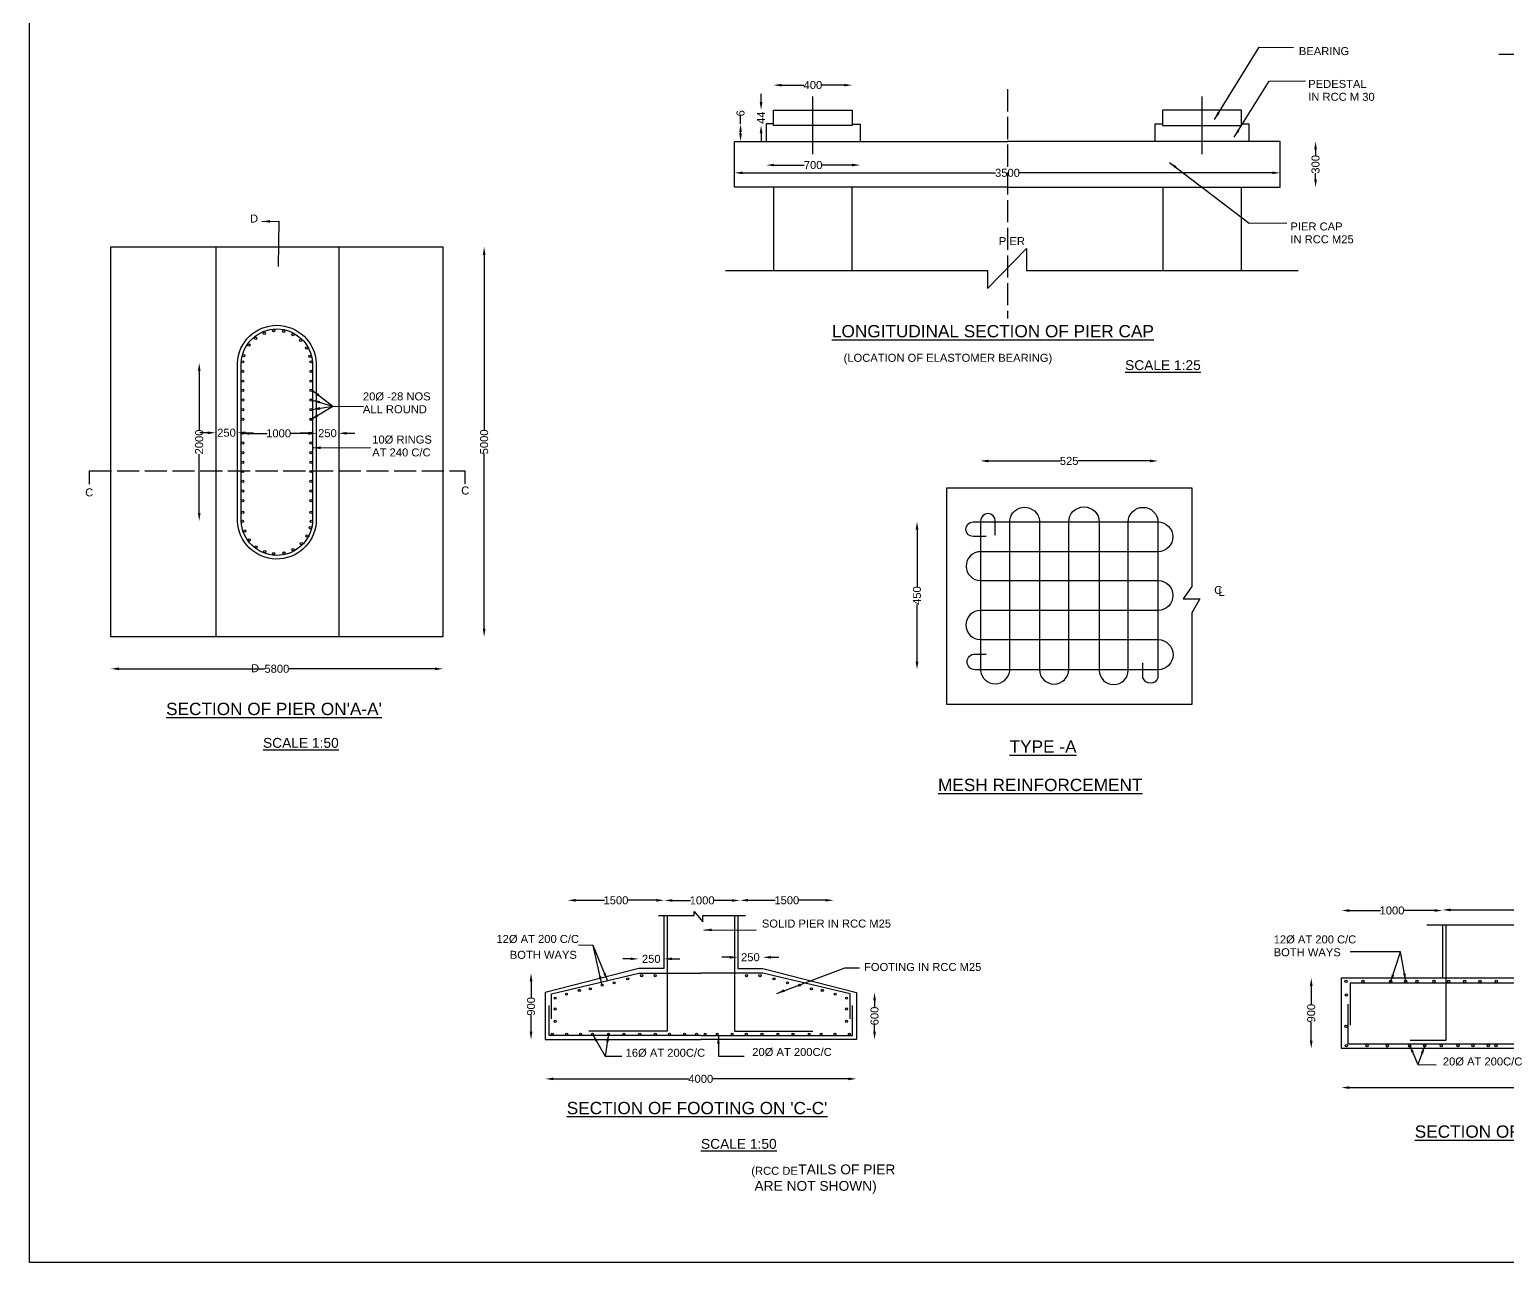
# Model space of a CAD drawing. Header units: millimetres. Extents: x -53248106 to -53221139, y 22139675 to 22157459.
# Drawn here: x -53248106 to -53236099, y 22139675 to 22149693 of the extents above; entities that cross this region are included whole.
import ezdxf

# ---------------------------------------------------------------- set-up
doc = ezdxf.new("R2010")
doc.units = ezdxf.units.MM
doc.header["$MEASUREMENT"] = 0
doc.linetypes.add('ACAD_ISO02W100', pattern=[15, 12, -3])
for name, color, linetype in [('DIMENSION', 7, 'Continuous'), ('DRAWING', 2, 'Continuous'), ('TEXT', 7, 'Continuous')]:
    doc.layers.add(name, color=color, linetype=linetype)
doc.styles.get("Standard").update_dxf_attribs({"font": 'arial.ttf', "height": 65})
doc.dimstyles.get("Standard").update_dxf_attribs({"dimtxt": 65, "dimasz": 65, "dimexe": 0.18, "dimexo": 0.0625, "dimgap": 0.09, "dimtad": 0, "dimdec": 0, "dimzin": 0, "dimdsep": 46, "dimtxsty": 'Standard', "dimcen": 0.09, "dimse1": 1, "dimse2": 1, "dimadec": 0, "dimazin": 0, "dimtfac": 1, "dimtdec": 0, "dimtofl": 0, "dimtmove": 0, "dimatfit": 3, "dimfxl": 1, "dimtolj": 1, "dimtzin": 0, "dimarcsym": 0})

# ---------------------------------------------------------------- blocks, each defined once
blk = doc.blocks.new('*D67')
at = {"layer": 'Defpoints', "color": 0}
for p in [(-53244748, 22147927), (-53244748, 22144759), (-53244413, 22144759)]:
    blk.add_point(p, dxfattribs=at)
at = {"layer": 'DIMENSION', "color": 0, "lineweight": -2}
for p, q in [((-53244413, 22147862), (-53244413, 22146440)), ((-53244413, 22144824), (-53244413, 22146246))]:
    blk.add_line(p, q, dxfattribs=at)
at = {"layer": 'DIMENSION', "color": 0}
for points in [[(-53244424, 22147862), (-53244402, 22147862), (-53244413, 22147927)], [(-53244424, 22144824), (-53244402, 22144824), (-53244413, 22144759)]]:
    blk.add_solid(points, dxfattribs=at)
at = {"layer": 'DIMENSION', "color": 0, "insert": (-53244413, 22146343), "char_height": 65, "attachment_point": 5, "rotation": 90}
blk.add_mtext('\\A1;5000', dxfattribs=at)
blk = doc.blocks.new('*D68')
at = {"layer": 'Defpoints', "color": 0}
for p in [(-53247445, 22144759), (-53244748, 22144759), (-53244748, 22144499)]:
    blk.add_point(p, dxfattribs=at)
at = {"layer": 'DIMENSION', "color": 0, "lineweight": -2}
for p, q in [((-53247380, 22144499), (-53246194, 22144499)), ((-53244813, 22144499), (-53246000, 22144499))]:
    blk.add_line(p, q, dxfattribs=at)
at = {"layer": 'DIMENSION', "color": 0}
for points in [[(-53247380, 22144510), (-53247380, 22144488), (-53247445, 22144499)], [(-53244813, 22144510), (-53244813, 22144488), (-53244748, 22144499)]]:
    blk.add_solid(points, dxfattribs=at)
at = {"layer": 'DIMENSION', "color": 0, "insert": (-53246097, 22144499), "char_height": 65, "attachment_point": 5}
blk.add_mtext('\\A1;5800', dxfattribs=at)
blk = doc.blocks.new('*D118')
at = {"layer": 'Defpoints', "color": 0}
for p in [(-53246594, 22146417), (-53246594, 22146417), (-53246418, 22146417)]:
    blk.add_point(p, dxfattribs=at)
at = {"layer": 'DIMENSION', "color": 0, "lineweight": -2}
for p, q in [((-53246659, 22146417), (-53246724, 22146417)), ((-53246353, 22146417), (-53246288, 22146417))]:
    blk.add_line(p, q, dxfattribs=at)
at = {"layer": 'DIMENSION', "color": 0}
for points in [[(-53246659, 22146428), (-53246659, 22146406), (-53246594, 22146417)], [(-53246353, 22146428), (-53246353, 22146406), (-53246418, 22146417)]]:
    blk.add_solid(points, dxfattribs=at)
at = {"layer": 'DIMENSION', "color": 0, "insert": (-53246506, 22146417), "char_height": 65, "attachment_point": 5}
blk.add_mtext('\\A1;250', dxfattribs=at)
blk = doc.blocks.new('*D119')
at = {"layer": 'Defpoints', "color": 0}
for p in [(-53246388, 22146412), (-53245778, 22146412), (-53245778, 22146412)]:
    blk.add_point(p, dxfattribs=at)
at = {"layer": 'DIMENSION', "color": 0, "lineweight": -2}
for p, q in [((-53246323, 22146412), (-53246177, 22146412)), ((-53245843, 22146412), (-53245989, 22146412))]:
    blk.add_line(p, q, dxfattribs=at)
at = {"layer": 'DIMENSION', "color": 0}
for points in [[(-53246323, 22146422), (-53246323, 22146401), (-53246388, 22146412)], [(-53245843, 22146422), (-53245843, 22146401), (-53245778, 22146412)]]:
    blk.add_solid(points, dxfattribs=at)
at = {"layer": 'DIMENSION', "color": 0, "insert": (-53246083, 22146412), "char_height": 65, "attachment_point": 5}
blk.add_mtext('\\A1;1000', dxfattribs=at)
blk = doc.blocks.new('*D120')
at = {"layer": 'Defpoints', "color": 0}
for p in [(-53245778, 22146412), (-53245594, 22146413), (-53245594, 22146412)]:
    blk.add_point(p, dxfattribs=at)
at = {"layer": 'DIMENSION', "color": 0, "lineweight": -2}
for p, q in [((-53245843, 22146413), (-53245908, 22146413)), ((-53245529, 22146413), (-53245464, 22146413))]:
    blk.add_line(p, q, dxfattribs=at)
at = {"layer": 'DIMENSION', "color": 0}
for points in [[(-53245843, 22146424), (-53245843, 22146402), (-53245778, 22146413)], [(-53245529, 22146424), (-53245529, 22146402), (-53245594, 22146413)]]:
    blk.add_solid(points, dxfattribs=at)
at = {"layer": 'DIMENSION', "color": 0, "insert": (-53245686, 22146413), "char_height": 65, "attachment_point": 5}
blk.add_mtext('\\A1;250', dxfattribs=at)
blk = doc.blocks.new('*D121')
at = {"layer": 'Defpoints', "color": 0}
for p in [(-53246418, 22146984), (-53246728, 22145700), (-53246418, 22145700)]:
    blk.add_point(p, dxfattribs=at)
at = {"layer": 'DIMENSION', "color": 0, "lineweight": -2}
for p, q in [((-53246728, 22146919), (-53246728, 22146439)), ((-53246728, 22145765), (-53246728, 22146244))]:
    blk.add_line(p, q, dxfattribs=at)
at = {"layer": 'DIMENSION', "color": 0}
for points in [[(-53246739, 22146919), (-53246717, 22146919), (-53246728, 22146984)], [(-53246739, 22145765), (-53246717, 22145765), (-53246728, 22145700)]]:
    blk.add_solid(points, dxfattribs=at)
at = {"layer": 'DIMENSION', "color": 0, "insert": (-53246728, 22146342), "char_height": 65, "attachment_point": 5, "rotation": 90}
blk.add_mtext('\\A1;2000', dxfattribs=at)
blk = doc.blocks.new('*D122')
at = {"layer": 'Defpoints', "color": 0}
for p in [(-53242062, 22149242), (-53242062, 22149040), (-53241422, 22149040)]:
    blk.add_point(p, dxfattribs=at)
at = {"layer": 'DIMENSION', "color": 0, "lineweight": -2}
for p, q in [((-53241997, 22149242), (-53241815, 22149242)), ((-53241487, 22149242), (-53241669, 22149242))]:
    blk.add_line(p, q, dxfattribs=at)
at = {"layer": 'DIMENSION', "color": 0}
for points in [[(-53241997, 22149252), (-53241997, 22149231), (-53242062, 22149242)], [(-53241487, 22149252), (-53241487, 22149231), (-53241422, 22149242)]]:
    blk.add_solid(points, dxfattribs=at)
at = {"layer": 'DIMENSION', "color": 0, "insert": (-53241742, 22149242), "char_height": 65, "attachment_point": 5}
blk.add_mtext('\\A1;400', dxfattribs=at)
blk = doc.blocks.new('*D123')
at = {"layer": 'Defpoints', "color": 0}
for p in [(-53242163, 22149040), (-53242062, 22149040), (-53242062, 22148915)]:
    blk.add_point(p, dxfattribs=at)
at = {"layer": 'DIMENSION', "color": 0, "lineweight": -2}
for p, q in [((-53242163, 22149105), (-53242163, 22149170)), ((-53242163, 22148850), (-53242163, 22148785))]:
    blk.add_line(p, q, dxfattribs=at)
at = {"layer": 'DIMENSION', "color": 0}
for points in [[(-53242174, 22149105), (-53242152, 22149105), (-53242163, 22149040)], [(-53242174, 22148850), (-53242152, 22148850), (-53242163, 22148915)]]:
    blk.add_solid(points, dxfattribs=at)
at = {"layer": 'DIMENSION', "color": 0, "insert": (-53242163, 22148977), "char_height": 65, "attachment_point": 5, "rotation": 90}
blk.add_mtext('\\A1;44', dxfattribs=at)
blk = doc.blocks.new('*D124')
at = {"layer": 'Defpoints', "color": 0}
for p in [(-53242330, 22148926), (-53242122, 22148926), (-53242122, 22148784)]:
    blk.add_point(p, dxfattribs=at)
at = {"layer": 'DIMENSION', "color": 0, "lineweight": -2}
for p, q in [((-53242330, 22148926), (-53242330, 22148991)), ((-53242330, 22148849), (-53242330, 22148861))]:
    blk.add_line(p, q, dxfattribs=at)
at = {"layer": 'DIMENSION', "color": 0}
for points in [[(-53242340, 22148861), (-53242319, 22148861), (-53242330, 22148926)], [(-53242340, 22148849), (-53242319, 22148849), (-53242330, 22148784)]]:
    blk.add_solid(points, dxfattribs=at)
at = {"layer": 'DIMENSION', "color": 0, "insert": (-53242330, 22149013), "char_height": 65, "attachment_point": 5, "rotation": 90}
blk.add_mtext('\\A1;6', dxfattribs=at)
blk = doc.blocks.new('*D125')
at = {"layer": 'Defpoints', "color": 0}
for p in [(-53242122, 22148784), (-53241358, 22148784), (-53241358, 22148592)]:
    blk.add_point(p, dxfattribs=at)
at = {"layer": 'DIMENSION', "color": 0, "lineweight": -2}
for p, q in [((-53242057, 22148592), (-53241812, 22148592)), ((-53241423, 22148592), (-53241669, 22148592))]:
    blk.add_line(p, q, dxfattribs=at)
at = {"layer": 'DIMENSION', "color": 0}
for points in [[(-53242057, 22148603), (-53242057, 22148582), (-53242122, 22148592)], [(-53241423, 22148603), (-53241423, 22148582), (-53241358, 22148592)]]:
    blk.add_solid(points, dxfattribs=at)
at = {"layer": 'DIMENSION', "color": 0, "insert": (-53241740, 22148592), "char_height": 65, "attachment_point": 5}
blk.add_mtext('\\A1;700', dxfattribs=at)
blk = doc.blocks.new('*D126')
at = {"layer": 'Defpoints', "color": 0}
for p in [(-53242378, 22148529), (-53237945, 22148529), (-53237945, 22148529)]:
    blk.add_point(p, dxfattribs=at)
at = {"layer": 'DIMENSION', "color": 0, "lineweight": -2}
for p, q in [((-53242313, 22148529), (-53240258, 22148529)), ((-53238010, 22148529), (-53240064, 22148529))]:
    blk.add_line(p, q, dxfattribs=at)
at = {"layer": 'DIMENSION', "color": 0}
for points in [[(-53242313, 22148540), (-53242313, 22148518), (-53242378, 22148529)], [(-53238010, 22148540), (-53238010, 22148518), (-53237945, 22148529)]]:
    blk.add_solid(points, dxfattribs=at)
at = {"layer": 'DIMENSION', "color": 0, "insert": (-53240161, 22148529), "char_height": 65, "attachment_point": 5}
blk.add_mtext('\\A1;3500', dxfattribs=at)
blk = doc.blocks.new('*D127')
at = {"layer": 'Defpoints', "color": 0}
for p in [(-53237945, 22148784), (-53237658, 22148784), (-53237945, 22148412)]:
    blk.add_point(p, dxfattribs=at)
at = {"layer": 'DIMENSION', "color": 0, "lineweight": -2}
for p, q in [((-53237658, 22148719), (-53237658, 22148670)), ((-53237658, 22148477), (-53237658, 22148526))]:
    blk.add_line(p, q, dxfattribs=at)
at = {"layer": 'DIMENSION', "color": 0}
for points in [[(-53237669, 22148719), (-53237647, 22148719), (-53237658, 22148784)], [(-53237669, 22148477), (-53237647, 22148477), (-53237658, 22148412)]]:
    blk.add_solid(points, dxfattribs=at)
at = {"layer": 'DIMENSION', "color": 0, "insert": (-53237658, 22148598), "char_height": 65, "attachment_point": 5, "rotation": 90}
blk.add_mtext('\\A1;300', dxfattribs=at)
blk = doc.blocks.new('*D128')
at = {"layer": 'Defpoints', "color": 0}
for p in [(-53240382, 22146188), (-53240382, 22146188), (-53238937, 22146179)]:
    blk.add_point(p, dxfattribs=at)
at = {"layer": 'DIMENSION', "color": 0, "lineweight": -2}
for p, q in [((-53240317, 22146188), (-53239732, 22146188)), ((-53239002, 22146188), (-53239588, 22146188))]:
    blk.add_line(p, q, dxfattribs=at)
at = {"layer": 'DIMENSION', "color": 0}
for points in [[(-53240317, 22146199), (-53240317, 22146177), (-53240382, 22146188)], [(-53239002, 22146199), (-53239002, 22146177), (-53238937, 22146188)]]:
    blk.add_solid(points, dxfattribs=at)
at = {"layer": 'DIMENSION', "color": 0, "insert": (-53239660, 22146188), "char_height": 65, "attachment_point": 5}
blk.add_mtext('\\A1;525', dxfattribs=at)
blk = doc.blocks.new('*D129')
at = {"layer": 'Defpoints', "color": 0}
for p in [(-53240915, 22145695), (-53240911, 22144493), (-53240896, 22144493)]:
    blk.add_point(p, dxfattribs=at)
at = {"layer": 'DIMENSION', "color": 0, "lineweight": -2}
for p, q in [((-53240896, 22145630), (-53240896, 22145168)), ((-53240896, 22144558), (-53240896, 22145021))]:
    blk.add_line(p, q, dxfattribs=at)
at = {"layer": 'DIMENSION', "color": 0}
for points in [[(-53240907, 22145630), (-53240885, 22145630), (-53240896, 22145695)], [(-53240907, 22144558), (-53240885, 22144558), (-53240896, 22144493)]]:
    blk.add_solid(points, dxfattribs=at)
at = {"layer": 'DIMENSION', "color": 0, "insert": (-53240896, 22145094), "char_height": 65, "attachment_point": 5, "rotation": 90}
blk.add_mtext('\\A1;450', dxfattribs=at)
blk = doc.blocks.new('*D144')
at = {"layer": 'Defpoints', "color": 0}
for p in [(-53242926, 22142026), (-53244032, 22141486), (-53242926, 22141486)]:
    blk.add_point(p, dxfattribs=at)
at = {"layer": 'DIMENSION', "color": 0, "lineweight": -2}
for p, q in [((-53244032, 22141961), (-53244032, 22141828)), ((-53244032, 22141551), (-53244032, 22141684))]:
    blk.add_line(p, q, dxfattribs=at)
at = {"layer": 'DIMENSION', "color": 0}
for points in [[(-53244043, 22141961), (-53244021, 22141961), (-53244032, 22142026)], [(-53244043, 22141551), (-53244021, 22141551), (-53244032, 22141486)]]:
    blk.add_solid(points, dxfattribs=at)
at = {"layer": 'DIMENSION', "color": 0, "insert": (-53244032, 22141756), "char_height": 65, "attachment_point": 5, "rotation": 90}
blk.add_mtext('\\A1;900', dxfattribs=at)
blk = doc.blocks.new('*D145')
at = {"layer": 'Defpoints', "color": 0}
for p in [(-53243157, 22142142), (-53243157, 22142064), (-53242953, 22142064)]:
    blk.add_point(p, dxfattribs=at)
at = {"layer": 'DIMENSION', "color": 0, "lineweight": -2}
for p, q in [((-53243222, 22142142), (-53243287, 22142142)), ((-53242888, 22142142), (-53242823, 22142142))]:
    blk.add_line(p, q, dxfattribs=at)
at = {"layer": 'DIMENSION', "color": 0}
for points in [[(-53243222, 22142153), (-53243222, 22142132), (-53243157, 22142142)], [(-53242888, 22142153), (-53242888, 22142132), (-53242953, 22142142)]]:
    blk.add_solid(points, dxfattribs=at)
at = {"layer": 'DIMENSION', "color": 0, "insert": (-53243055, 22142142), "char_height": 65, "attachment_point": 5}
blk.add_mtext('\\A1;250', dxfattribs=at)
blk = doc.blocks.new('*D146')
at = {"layer": 'Defpoints', "color": 0}
for p in [(-53242148, 22142155), (-53242352, 22142064), (-53242148, 22142064)]:
    blk.add_point(p, dxfattribs=at)
at = {"layer": 'DIMENSION', "color": 0, "lineweight": -2}
for p, q in [((-53242417, 22142155), (-53242482, 22142155)), ((-53242083, 22142155), (-53242018, 22142155))]:
    blk.add_line(p, q, dxfattribs=at)
at = {"layer": 'DIMENSION', "color": 0}
for points in [[(-53242417, 22142166), (-53242417, 22142144), (-53242352, 22142155)], [(-53242083, 22142166), (-53242083, 22142144), (-53242148, 22142155)]]:
    blk.add_solid(points, dxfattribs=at)
at = {"layer": 'DIMENSION', "color": 0, "insert": (-53242250, 22142155), "char_height": 65, "attachment_point": 5}
blk.add_mtext('\\A1;250', dxfattribs=at)
blk = doc.blocks.new('*D147')
at = {"layer": 'Defpoints', "color": 0}
for p in [(-53243734, 22142618), (-53243734, 22142618), (-53242950, 22142618)]:
    blk.add_point(p, dxfattribs=at)
at = {"layer": 'DIMENSION', "color": 0, "lineweight": -2}
for p, q in [((-53243669, 22142618), (-53243436, 22142618)), ((-53243015, 22142618), (-53243248, 22142618))]:
    blk.add_line(p, q, dxfattribs=at)
at = {"layer": 'DIMENSION', "color": 0}
for points in [[(-53243669, 22142629), (-53243669, 22142607), (-53243734, 22142618)], [(-53243015, 22142629), (-53243015, 22142607), (-53242950, 22142618)]]:
    blk.add_solid(points, dxfattribs=at)
at = {"layer": 'DIMENSION', "color": 0, "insert": (-53243342, 22142618), "char_height": 65, "attachment_point": 5}
blk.add_mtext('\\A1;1500', dxfattribs=at)
blk = doc.blocks.new('*D148')
at = {"layer": 'Defpoints', "color": 0}
for p in [(-53242950, 22142618), (-53242334, 22142617), (-53242334, 22142613)]:
    blk.add_point(p, dxfattribs=at)
at = {"layer": 'DIMENSION', "color": 0, "lineweight": -2}
for p, q in [((-53242885, 22142617), (-53242736, 22142617)), ((-53242399, 22142617), (-53242548, 22142617))]:
    blk.add_line(p, q, dxfattribs=at)
at = {"layer": 'DIMENSION', "color": 0}
for points in [[(-53242885, 22142627), (-53242885, 22142606), (-53242950, 22142617)], [(-53242399, 22142627), (-53242399, 22142606), (-53242334, 22142617)]]:
    blk.add_solid(points, dxfattribs=at)
at = {"layer": 'DIMENSION', "color": 0, "insert": (-53242642, 22142617), "char_height": 65, "attachment_point": 5}
blk.add_mtext('\\A1;1000', dxfattribs=at)
blk = doc.blocks.new('*D149')
at = {"layer": 'Defpoints', "color": 0}
for p in [(-53242334, 22142617), (-53241574, 22142618), (-53241574, 22142613)]:
    blk.add_point(p, dxfattribs=at)
at = {"layer": 'DIMENSION', "color": 0, "lineweight": -2}
for p, q in [((-53242269, 22142618), (-53242048, 22142618)), ((-53241639, 22142618), (-53241860, 22142618))]:
    blk.add_line(p, q, dxfattribs=at)
at = {"layer": 'DIMENSION', "color": 0}
for points in [[(-53242269, 22142629), (-53242269, 22142608), (-53242334, 22142618)], [(-53241639, 22142629), (-53241639, 22142608), (-53241574, 22142618)]]:
    blk.add_solid(points, dxfattribs=at)
at = {"layer": 'DIMENSION', "color": 0, "insert": (-53241954, 22142618), "char_height": 65, "attachment_point": 5}
blk.add_mtext('\\A1;1500', dxfattribs=at)
blk = doc.blocks.new('*D150')
at = {"layer": 'Defpoints', "color": 0}
for p in [(-53241389, 22141870), (-53241389, 22141486), (-53241241, 22141486)]:
    blk.add_point(p, dxfattribs=at)
at = {"layer": 'DIMENSION', "color": 0, "lineweight": -2}
for p, q in [((-53241241, 22141805), (-53241241, 22141750)), ((-53241241, 22141551), (-53241241, 22141606))]:
    blk.add_line(p, q, dxfattribs=at)
at = {"layer": 'DIMENSION', "color": 0}
for points in [[(-53241252, 22141805), (-53241230, 22141805), (-53241241, 22141870)], [(-53241252, 22141551), (-53241230, 22141551), (-53241241, 22141486)]]:
    blk.add_solid(points, dxfattribs=at)
at = {"layer": 'DIMENSION', "color": 0, "insert": (-53241241, 22141678), "char_height": 65, "attachment_point": 5, "rotation": 90}
blk.add_mtext('\\A1;600', dxfattribs=at)
blk = doc.blocks.new('*D151')
at = {"layer": 'Defpoints', "color": 0}
for p in [(-53243916, 22141486), (-53241389, 22141486), (-53243916, 22141167)]:
    blk.add_point(p, dxfattribs=at)
at = {"layer": 'DIMENSION', "color": 0, "lineweight": -2}
for p, q in [((-53243851, 22141167), (-53242751, 22141167)), ((-53241454, 22141167), (-53242554, 22141167))]:
    blk.add_line(p, q, dxfattribs=at)
at = {"layer": 'DIMENSION', "color": 0}
for points in [[(-53243851, 22141178), (-53243851, 22141156), (-53243916, 22141167)], [(-53241454, 22141178), (-53241454, 22141156), (-53241389, 22141167)]]:
    blk.add_solid(points, dxfattribs=at)
at = {"layer": 'DIMENSION', "color": 0, "insert": (-53242653, 22141167), "char_height": 65, "attachment_point": 5}
blk.add_mtext('\\A1;4000', dxfattribs=at)
blk = doc.blocks.new('*D152')
at = {"layer": 'Defpoints', "color": 0}
for p in [(-53237448, 22141988), (-53237693, 22141413), (-53237448, 22141413)]:
    blk.add_point(p, dxfattribs=at)
at = {"layer": 'DIMENSION', "color": 0, "lineweight": -2}
for p, q in [((-53237693, 22141923), (-53237693, 22141772)), ((-53237693, 22141478), (-53237693, 22141629))]:
    blk.add_line(p, q, dxfattribs=at)
at = {"layer": 'DIMENSION', "color": 0}
for points in [[(-53237704, 22141923), (-53237682, 22141923), (-53237693, 22141988)], [(-53237704, 22141478), (-53237682, 22141478), (-53237693, 22141413)]]:
    blk.add_solid(points, dxfattribs=at)
at = {"layer": 'DIMENSION', "color": 0, "insert": (-53237693, 22141701), "char_height": 65, "attachment_point": 5, "rotation": 90}
blk.add_mtext('\\A1;900', dxfattribs=at)
blk = doc.blocks.new('*D153')
at = {"layer": 'Defpoints', "color": 0}
for p in [(-53237448, 22141413), (-53233768, 22141413), (-53233768, 22141096)]:
    blk.add_point(p, dxfattribs=at)
at = {"layer": 'DIMENSION', "color": 0, "lineweight": -2}
for p, q in [((-53237383, 22141096), (-53235705, 22141096)), ((-53233833, 22141096), (-53235511, 22141096))]:
    blk.add_line(p, q, dxfattribs=at)
at = {"layer": 'DIMENSION', "color": 0}
for points in [[(-53237383, 22141107), (-53237383, 22141085), (-53237448, 22141096)], [(-53233833, 22141107), (-53233833, 22141085), (-53233768, 22141096)]]:
    blk.add_solid(points, dxfattribs=at)
at = {"layer": 'DIMENSION', "color": 0, "insert": (-53235608, 22141096), "char_height": 65, "attachment_point": 5}
blk.add_mtext('\\A1;5000', dxfattribs=at)
blk = doc.blocks.new('*D154')
at = {"layer": 'Defpoints', "color": 0}
for p in [(-53237448, 22142535), (-53237448, 22141988), (-53236626, 22141988)]:
    blk.add_point(p, dxfattribs=at)
at = {"layer": 'DIMENSION', "color": 0, "lineweight": -2}
for p, q in [((-53237383, 22142535), (-53237131, 22142535)), ((-53236691, 22142535), (-53236943, 22142535))]:
    blk.add_line(p, q, dxfattribs=at)
at = {"layer": 'DIMENSION', "color": 0}
for points in [[(-53237383, 22142546), (-53237383, 22142524), (-53237448, 22142535)], [(-53236691, 22142546), (-53236691, 22142524), (-53236626, 22142535)]]:
    blk.add_solid(points, dxfattribs=at)
at = {"layer": 'DIMENSION', "color": 0, "insert": (-53237037, 22142535), "char_height": 65, "attachment_point": 5}
blk.add_mtext('\\A1;1000', dxfattribs=at)
blk = doc.blocks.new('*D155')
at = {"layer": 'Defpoints', "color": 0}
for p in [(-53234590, 22142540), (-53236626, 22141988), (-53234590, 22141988)]:
    blk.add_point(p, dxfattribs=at)
at = {"layer": 'DIMENSION', "color": 0, "lineweight": -2}
for p, q in [((-53236561, 22142540), (-53235705, 22142540)), ((-53234655, 22142540), (-53235511, 22142540))]:
    blk.add_line(p, q, dxfattribs=at)
at = {"layer": 'DIMENSION', "color": 0}
for points in [[(-53236561, 22142551), (-53236561, 22142529), (-53236626, 22142540)], [(-53234655, 22142551), (-53234655, 22142529), (-53234590, 22142540)]]:
    blk.add_solid(points, dxfattribs=at)
at = {"layer": 'DIMENSION', "color": 0, "insert": (-53235608, 22142540), "char_height": 65, "attachment_point": 5}
blk.add_mtext('\\A1;3000', dxfattribs=at)

msp = doc.modelspace()

# ---------------------------------------------------------------- linework, layer by layer
at = {"layer": 'DIMENSION', "color": 0}
msp.add_lwpolyline([(-53221179.3, 22139675.5), (-53248106.4, 22139675.5), (-53248106.4, 22157458.7), (-53221179.3, 22157458.7)], close=True, dxfattribs=at)
at = {"layer": 'DRAWING', "color": 0, "linetype": 'ACAD_ISO02W100', "ltscale": 15}
for points in [[(-53236169, 22149492.9), (-53233256.3, 22149492.9)], [(-53240161.3, 22149208.2), (-53240161.3, 22147345.5)], [(-53247620, 22145999.7), (-53247620, 22146106.6), (-53244568.6, 22146106.6), (-53244568.6, 22146002.1)]]:
    msp.add_lwpolyline(points, dxfattribs=at)
at = {"layer": 'DRAWING', "color": 0}
for points in [[(-53241741.9, 22148682), (-53241741.9, 22149149.6)], [(-53238580.6, 22148682), (-53238580.6, 22149149.6)], [(-53242061.7, 22148926), (-53242122.3, 22148926), (-53242122.3, 22148783.6)], [(-53241422.1, 22148925), (-53241358, 22148925), (-53241358, 22148783.6)], [(-53238900.4, 22148925), (-53238964.6, 22148925), (-53238964.6, 22148783.6)], [(-53238260.8, 22148926), (-53238200.2, 22148926), (-53238200.2, 22148783.6)], [(-53240161.3, 22148412), (-53242377.6, 22148412), (-53242377.6, 22148783.6), (-53240161.3, 22148783.6)], [(-53240161.3, 22148412), (-53237944.9, 22148412), (-53237944.9, 22148783.6), (-53240161.3, 22148783.6)], [(-53242060.8, 22148412), (-53242060.8, 22147734.9)], [(-53241424.4, 22148412), (-53241424.4, 22147734.9)], [(-53238898.1, 22148412), (-53238898.1, 22147734.9)], [(-53238261.7, 22148412), (-53238261.7, 22147734.9)], [(-53246594, 22147926.9), (-53246594, 22144759.2)], [(-53245594.3, 22147926.9), (-53245594.3, 22144759.2)], [(-53242453.4, 22147734.9), (-53240322.6, 22147734.9), (-53240322.6, 22147588.7), (-53240005.8, 22147914.7), (-53240005.8, 22147734.9), (-53237800.5, 22147734.9)], [(-53238662.1, 22144953.5), (-53238662.1, 22144208.4), (-53240654.3, 22144208.4), (-53240654.3, 22145968.9), (-53238662.1, 22145968.9), (-53238662.1, 22145167.2)], [(-53238662.1, 22145167.2), (-53238734.1, 22145068.5), (-53238599.4, 22145068.5), (-53238662.1, 22144953.5)], [(-53242953.4, 22142495.4), (-53242953.4, 22142064.4), (-53243157.1, 22142064.4), (-53243916.1, 22141869.6), (-53243916.1, 22141486.2), (-53242652.5, 22141486.2)], [(-53242925.8, 22142495.4), (-53242925.8, 22141554.7), (-53243563.6, 22141554.7)], [(-53242996.8, 22142495.4), (-53242706.7, 22142495.4), (-53242706.7, 22142528.4), (-53242637.1, 22142443.5), (-53242637.1, 22142495.4), (-53242290.8, 22142495.4)], [(-53242351.7, 22142495.4), (-53242351.7, 22142064.4), (-53242148, 22142064.4), (-53241388.9, 22141869.6), (-53241388.9, 22141486.2), (-53242652.5, 22141486.2)], [(-53242379.2, 22142495.4), (-53242379.2, 22141554.7), (-53241741.4, 22141554.7)], [(-53236600.5, 22142419.9), (-53236600.5, 22141478.9), (-53236889.6, 22141478.9)], [(-53236754.2, 22142419.9), (-53235723.8, 22142419.9), (-53235723.8, 22142454.7), (-53235641, 22142372.6), (-53235641, 22142419.9), (-53234459.3, 22142419.9)], [(-53236625.5, 22142419.9), (-53236625.5, 22141988.5)], [(-53243865.8, 22141655.3), (-53243865.8, 22141857.5), (-53243156.5, 22142025.7), (-53242652.5, 22142025.7)], [(-53241439.3, 22141655.3), (-53241439.3, 22141857.5), (-53242148.5, 22142025.7), (-53242652.5, 22142025.7)], [(-53235608, 22141412.8), (-53237448, 22141412.8), (-53237448, 22141988.5), (-53235608, 22141988.5)], [(-53235608, 22141943.7), (-53237376.6, 22141943.7), (-53237376.6, 22141604)], [(-53242652.5, 22141519), (-53243883.6, 22141519), (-53243883.6, 22141763.7)], [(-53242652.5, 22141519), (-53241421.4, 22141519), (-53241421.4, 22141763.7)], [(-53237396.6, 22141773.7), (-53237396.6, 22141451.1), (-53235608, 22141451.1)]]:
    msp.add_lwpolyline(points, dxfattribs=at)
for points in [[(-53242061.7, 22149039.7), (-53241422.1, 22149039.7), (-53241422.1, 22148914.9), (-53242061.7, 22148914.9)], [(-53238260.8, 22149039.7), (-53238900.4, 22149039.7), (-53238900.4, 22148914.9), (-53238260.8, 22148914.9)], [(-53247444.8, 22147926.9), (-53244748.5, 22147926.9), (-53244748.5, 22144759.2), (-53247444.8, 22144759.2)]]:
    msp.add_lwpolyline(points, close=True, dxfattribs=at)
for points in [[(-53246417.6, 22145699.8), (-53246417.6, 22146983.6, -0.9578297), (-53245777.7, 22146983.6), (-53245777.7, 22145685.9, -0.942809), (-53246417.6, 22145699.8, -0.9575885)], [(-53240260.4, 22145584.7), (-53240260.4, 22145701, 1), (-53240379.6, 22145701), (-53240379.6, 22144482.5, 0.8795211), (-53240142.8, 22144482.5), (-53240142.8, 22145707.9, -0.8580246), (-53239901.2, 22145707.9), (-53239901.2, 22144494.1, 1), (-53239663.7, 22144494.1), (-53239663.7, 22145690.9, -1), (-53239415.2, 22145690.9), (-53239415.2, 22144488.1, 1), (-53239180.6, 22144488.1), (-53239180.6, 22145689.9, -1), (-53238938.1, 22145689.9), (-53238938.1, 22144426.3, -0.7176428), (-53239060.5, 22144426.3), (-53239060.5, 22144548.9)], [(-53240333.6, 22145574), (-53240440.7, 22145574, -1), (-53240440.7, 22145692.1), (-53238938.1, 22145692.1, -1), (-53238938.1, 22145450.9), (-53240379.6, 22145450.9, 1), (-53240379.6, 22145216.2), (-53238938.1, 22145216.2, -1), (-53238938.1, 22144973.9), (-53240379.6, 22144973.9, 1), (-53240379.6, 22144736.2), (-53238938.1, 22144736.2, -1), (-53238938.1, 22144491.3), (-53240424.9, 22144491.3, -1), (-53240424.9, 22144619.3), (-53240335.2, 22144619.3)]]:
    msp.add_lwpolyline(points, format="xyb", dxfattribs=at)
msp.add_lwpolyline([(-53246388, 22145700.4), (-53246388, 22146982.9, -0.9557778), (-53245807.3, 22146982.9), (-53245807.3, 22145687.2, -0.9400502)], format="xyb", close=True, dxfattribs=at)
for centre, radius in [((-53246268.2, 22147185.2), 9.29), ((-53246198.9, 22147225.5), 9.29), ((-53246123.1, 22147246.1), 9.29), ((-53246042.9, 22147241.5), 9.29), ((-53245965.9, 22147214.5), 9.29), ((-53245904, 22147168.5), 9.29), ((-53246366.4, 22147042.5), 9.29), ((-53246324.5, 22147130), 9.29), ((-53245854.6, 22147106.6), 9.29), ((-53245829.2, 22147039), 9.29), ((-53246374.1, 22146993.4), 9.29), ((-53246374.1, 22146915.1), 9.29), ((-53245819.9, 22146993.4), 9.29), ((-53245819.9, 22146915.1), 9.29), ((-53246374.1, 22146836.5), 9.29), ((-53245819.9, 22146836.5), 9.29), ((-53246374.1, 22146762.9), 9.29), ((-53246374.1, 22146682.7), 9.29), ((-53245819.9, 22146762.9), 9.29), ((-53245819.9, 22146682.7), 9.29), ((-53246374.1, 22146604.3), 9.29), ((-53245819.9, 22146604.3), 9.29), ((-53246374.1, 22146525.8), 9.29), ((-53245819.9, 22146525.8), 9.29), ((-53246374.1, 22146413.9), 9.29), ((-53246374.1, 22146333.7), 9.29), ((-53245819.9, 22146413.9), 9.29), ((-53245819.9, 22146333.7), 9.29), ((-53246374.1, 22146255.3), 9.29), ((-53245819.9, 22146255.3), 9.29), ((-53246374.1, 22146176.8), 9.29), ((-53246374.1, 22146102.4), 9.29), ((-53245819.9, 22146176.8), 9.29), ((-53245819.9, 22146102.4), 9.29), ((-53246374.1, 22146022.2), 9.29), ((-53246374.1, 22145943.9), 9.29), ((-53245819.9, 22146022.2), 9.29), ((-53245819.9, 22145943.9), 9.29), ((-53246374.1, 22145865.3), 9.29), ((-53245819.9, 22145865.3), 9.29), ((-53246374.1, 22145769.7), 9.29), ((-53245819.9, 22145769.7), 9.29), ((-53245817.5, 22145698.2), 9.29), ((-53246377.6, 22145696.5), 9.29), ((-53246357.5, 22145619.3), 9.29), ((-53245851.3, 22145579.2), 9.29), ((-53245826.3, 22145646.4), 9.29), ((-53246320.7, 22145546.9), 9.29), ((-53246265.1, 22145489.2), 9.29), ((-53245964.9, 22145466.8), 9.29), ((-53245897.5, 22145516.5), 9.29), ((-53246195.7, 22145450.4), 9.29), ((-53246122.1, 22145433.6), 9.29), ((-53246039.6, 22145439.8), 9.29), ((-53243247.2, 22141980.6), 8.5), ((-53243133.3, 22142005.6), 8.5), ((-53243023.9, 22142005.6), 8.5), ((-53242281.2, 22142005.6), 8.5), ((-53242171.8, 22142005.6), 8.5), ((-53242057.8, 22141980.6), 8.5), ((-53243743.9, 22141856), 8.5), ((-53243639.6, 22141886.1), 8.5), ((-53243550.7, 22141899.3), 8.5), ((-53243454.1, 22141927.9), 8.5), ((-53243356.4, 22141947.7), 8.5), ((-53241948.6, 22141947.7), 8.5), ((-53241850.9, 22141927.9), 8.5), ((-53241754.3, 22141899.3), 8.5), ((-53241665.4, 22141886.1), 8.5), ((-53241561.2, 22141856), 8.5), ((-53237411.2, 22141959.9), 9.56), ((-53237272.9, 22141959.9), 9.56), ((-53237048.9, 22141959.9), 9.56), ((-53236925.3, 22141959.9), 9.56), ((-53236834.8, 22141959.9), 9.56), ((-53236697, 22141959.9), 9.56), ((-53236576.1, 22141959.9), 9.56), ((-53236446.1, 22141959.9), 9.56), ((-53236322.6, 22141959.9), 9.56), ((-53236190.3, 22141959.9), 9.56), ((-53243836.5, 22141823.5), 8.5), ((-53241468.6, 22141823.5), 8.5), ((-53237407.7, 22141848.9), 9.56), ((-53243836.5, 22141734.7), 8.5), ((-53243836.5, 22141634.8), 8.5), ((-53241468.6, 22141734.7), 8.5), ((-53241468.6, 22141634.8), 8.5), ((-53243859.5, 22141531.1), 8.5), ((-53243742.9, 22141531.1), 8.5), ((-53243630.4, 22141531.1), 8.5), ((-53243533.1, 22141531.1), 8.5), ((-53243402, 22141531.1), 8.5), ((-53243277.4, 22141531.1), 8.5), ((-53243149.3, 22141531.1), 8.5), ((-53243022.4, 22141531.1), 8.5), ((-53242906.5, 22141531.1), 8.5), ((-53242785.8, 22141531.1), 8.5), ((-53242687.7, 22141531.1), 8.5), ((-53242617.3, 22141531.1), 8.5), ((-53242519.2, 22141531.1), 8.5), ((-53242398.6, 22141531.1), 8.5), ((-53242282.7, 22141531.1), 8.5), ((-53242155.7, 22141531.1), 8.5), ((-53242027.6, 22141531.1), 8.5), ((-53241903.1, 22141531.1), 8.5), ((-53241771.9, 22141531.1), 8.5), ((-53241674.7, 22141531.1), 8.5), ((-53241562.2, 22141531.1), 8.5), ((-53241445.5, 22141531.1), 8.5), ((-53237409.5, 22141593.2), 9.56), ((-53237407.6, 22141437.4), 9.56), ((-53237239, 22141436.2), 9.56), ((-53237075.2, 22141435.6), 9.56), ((-53236893.6, 22141434.3), 9.56), ((-53236770.9, 22141436.7), 9.56), ((-53236636.6, 22141437.3), 9.56), ((-53236501.2, 22141437.3), 9.56), ((-53236379.7, 22141437.3), 9.56), ((-53236255.2, 22141437.3), 9.56), ((-53236192.3, 22141437.3), 9.56)]:
    msp.add_circle(centre, radius, dxfattribs=at)

# ---------------------------------------------------------------- texts
at = {"layer": 'TEXT', "color": 0}
for s, height, p in [('BEARING ', 65, (-53237793.5, 22149485.8)), ('PEDESTAL ', 65, (-53237717.5, 22149219)), ('IN RCC M 30', 65, (-53237717.5, 22149114.6)), ('D', 65, (-53246315.1, 22148125.6)), ('PIER CAP ', 65, (-53237862.5, 22148060.9)), ('PIER', 65, (-53240231, 22147941.7)), ('IN RCC M25', 65, (-53237862.5, 22147956.5)), ('%%ULONGITUDINAL SECTION OF PIER CAP', 100, (-53241587.2, 22147192.5)), ('(LOCATION OF ELASTOMER BEARING)', 65, (-53241492.3, 22146993.6)), ('%%USCALE 1:25', 80, (-53239205.4, 22146926.6)), ('20Ø -28 NOS ', 65, (-53245397.9, 22146680.1)), ('ALL ROUND', 65, (-53245397.9, 22146575.7)), ('10Ø RINGS ', 65, (-53245322.3, 22146329.4)), ('AT 240 C/C', 65, (-53245322.3, 22146225)), ('C', 65, (-53247654.2, 22145900.3)), ('C', 65, (-53244599.5, 22145915.3)), ('C', 65, (-53238481.7, 22145106.9)), ('L', 65, (-53238447.8, 22145091.9)), ('D', 65, (-53246307, 22144471.8)), ("%%USECTION OF PIER ON'A-A'", 100, (-53246997, 22144123.2)), ('%%USCALE 1:50', 80, (-53246209.6, 22143857.4)), ('%%UTYPE -A', 100, (-53240143.3, 22143817.1)), ('%%UMESH REINFORCEMENT', 100, (-53240725.2, 22143505.7)), ('SOLID PIER IN RCC M25', 65, (-53242156.5, 22142396.5)), ('12Ø AT 200 C/C', 65, (-53244313.2, 22142271.5)), ('12Ø AT 200 C/C', 65, (-53237998.1, 22142267.8)), ('BOTH WAYS', 65, (-53237998.1, 22142163.4)), ('BOTH WAYS', 65, (-53244204.6, 22142142.5)), ('FOOTING IN RCC M25', 65, (-53241326.6, 22142043.9)), ('16Ø AT 200C/C', 65, (-53243263.5, 22141346.7)), ('20Ø AT 200C/C', 65, (-53242234.7, 22141352.9)), ('20Ø AT 200C/C', 65, (-53236623.7, 22141276)), ("%%USECTION OF FOOTING ON 'C-C'", 100, (-53243741.8, 22140880)), ("%%USECTION OF FOOTING ON 'D-D'", 100, (-53236852.1, 22140689)), ('%%USCALE 1:50', 80, (-53242651.3, 22140599)), ('(RCC DE', 65, (-53242242.4, 22140387.5)), ('TAILS OF PIER', 80, (-53241861, 22140391.7)), ('ARE NOT SHOWN)', 80, (-53242216.6, 22140257.6))]:
    msp.add_text(s, height=height, dxfattribs=at).set_placement(p)

# ---------------------------------------------------------------- dimensions: what is measured, and where the dimension line sits
at = {"layer": 'DIMENSION', "color": 0}
for base, p1, p2, text, picture, middle in [((-53242061.7, 22149241.6), (-53241422.1, 22149039.7), (-53242061.7, 22149039.7), '400', '*D122', (-53241741.9, 22149241.6)), ((-53241358, 22148592.4), (-53242122.3, 22148783.6), (-53241358, 22148783.6), '700', '*D125', (-53241740.1, 22148592.4)), ((-53237944.9, 22148528.9), (-53242377.6, 22148528.9), (-53237944.9, 22148528.9), '3500', '*D126', (-53240161.3, 22148528.9)), ((-53246594, 22146416.8), (-53246417.6, 22146416.8), (-53246594, 22146416.8), '250', '*D118', (-53246505.8, 22146416.8)), ((-53245777.7, 22146411.6), (-53246388, 22146411.9), (-53245777.7, 22146411.9), '1000', '*D119', (-53246082.8, 22146411.6)), ((-53245594.3, 22146413.3), (-53245777.7, 22146411.9), (-53245594.3, 22146411.9), '250', '*D120', (-53245686, 22146413.3)), ((-53240382, 22146188.3), (-53238937.2, 22146179.4), (-53240382, 22146188.3), '525', '*D128', (-53239659.6, 22146188.3)), ((-53244748.5, 22144499.2), (-53247444.8, 22144759.2), (-53244748.5, 22144759.2), '5800', '*D68', (-53246096.7, 22144499.2)), ((-53243734.2, 22142618.2), (-53242949.9, 22142618.1), (-53243734.2, 22142618.2), '1500', '*D147', (-53243342, 22142618.2)), ((-53242334.3, 22142616.5), (-53242949.9, 22142618.2), (-53242334.3, 22142613.1), '1000', '*D148', (-53242642.1, 22142616.5)), ((-53241574.2, 22142618.5), (-53242334.3, 22142616.5), (-53241574.2, 22142613.4), '1500', '*D149', (-53241954.3, 22142618.5)), ((-53237448, 22142535.2), (-53236625.5, 22141988.5), (-53237448, 22141988.5), '1000', '*D154', (-53237036.8, 22142535.2)), ((-53234590.5, 22142539.7), (-53236625.5, 22141988.5), (-53234590.5, 22141988.5), '3000', '*D155', (-53235608, 22142539.7)), ((-53243157.1, 22142142.4), (-53242953.4, 22142064.4), (-53243157.1, 22142064.4), '250', '*D145', (-53243055.2, 22142142.4)), ((-53242148, 22142154.9), (-53242351.7, 22142064.4), (-53242148, 22142064.4), '250', '*D146', (-53242249.8, 22142154.9)), ((-53243916.1, 22141166.7), (-53241388.9, 22141486.2), (-53243916.1, 22141486.2), '4000', '*D151', (-53242652.5, 22141166.7)), ((-53233767.9, 22141095.9), (-53237448, 22141412.8), (-53233767.9, 22141412.8), '5000', '*D153', (-53235608, 22141095.9))]:
    dim = msp.add_linear_dim(base=base, p1=p1, p2=p2, text=text, dimstyle='Standard', dxfattribs=at)
    dim.commit()
    dim.dimension.update_dxf_attribs({"geometry": picture, "text_midpoint": middle})
for base, p1, p2, text, picture, middle in [((-53242163, 22149039.7), (-53242061.7, 22148914.9), (-53242061.7, 22149039.7), '44', '*D123', (-53242163, 22148977.3)), ((-53242329.7, 22148926), (-53242122.3, 22148783.6), (-53242122.3, 22148926), '6', '*D124', (-53242329.7, 22149012.5)), ((-53237657.8, 22148783.6), (-53237944.9, 22148412), (-53237944.9, 22148783.6), '300', '*D127', (-53237657.8, 22148597.8)), ((-53244413, 22144759.2), (-53244748.5, 22147926.9), (-53244748.5, 22144759.2), '5000', '*D67', (-53244413, 22146343)), ((-53246728.3, 22145699.8), (-53246417.6, 22146983.6), (-53246417.6, 22145699.8), '2000', '*D121', (-53246728.3, 22146341.7)), ((-53240896, 22144493.5), (-53240914.7, 22145695.3), (-53240910.9, 22144493.5), '450', '*D129', (-53240896, 22145094.4)), ((-53244032.1, 22141486.2), (-53242925.8, 22142025.7), (-53242925.8, 22141486.2), '900', '*D144', (-53244032.1, 22141755.9)), ((-53237693.1, 22141412.8), (-53237448, 22141988.5), (-53237448, 22141412.8), '900', '*D152', (-53237693.1, 22141700.6)), ((-53241241.1, 22141486.2), (-53241388.9, 22141869.6), (-53241388.9, 22141486.2), '600', '*D150', (-53241241.1, 22141677.9))]:
    dim = msp.add_linear_dim(base=base, p1=p1, p2=p2, angle=90, text=text, dimstyle='Standard', dxfattribs=at)
    dim.commit()
    dim.dimension.update_dxf_attribs({"geometry": picture, "text_midpoint": middle})

# ---------------------------------------------------------------- leaders
for points in [[(-53238480.2, 22148961.7), (-53238116.8, 22149550.1), (-53237836.8, 22149548.4)], [(-53238318.5, 22148820.2), (-53238033.6, 22149274.7), (-53237738.6, 22149276.3)], [(-53238845.6, 22148613.9), (-53238196.4, 22148119), (-53237890.1, 22148121.6)], [(-53246218.8, 22148134), (-53246081.7, 22148135.3), (-53246086.7, 22147767.8)], [(-53245810.6, 22146762.9), (-53245643.6, 22146633.7)], [(-53245810.6, 22146682.7), (-53245643.6, 22146633.7)], [(-53245819.9, 22146525.8), (-53245643.6, 22146633.7), (-53245393.1, 22146631.8)], [(-53245810.6, 22146604.8), (-53245643.6, 22146633.7)], [(-53245807.3, 22146294.9), (-53245336.3, 22146298.4)], [(-53242629.3, 22142377.6), (-53242202.7, 22142376.3)], [(-53243457.5, 22141935.7), (-53243527.9, 22142251.9), (-53243647.4, 22142252.4)], [(-53243410.9, 22141965.4), (-53243527.9, 22142251.9)], [(-53237048.9, 22141950.4), (-53236968.9, 22142199.7), (-53237377.3, 22142198.8)], [(-53236925.3, 22141959.9), (-53236968.9, 22142199.7)], [(-53242034.6, 22141861.9), (-53241483, 22142068), (-53241363.1, 22142069.4)], [(-53243533.1, 22141531.1), (-53243428.6, 22141352.7), (-53243293.1, 22141352.7)], [(-53243402, 22141531.1), (-53243428.6, 22141352.7)], [(-53242510.1, 22141519), (-53242509.6, 22141351.3), (-53242299.7, 22141351.8)], [(-53236894.5, 22141443.8), (-53236827, 22141282.9), (-53236678.5, 22141281.1)], [(-53236770.9, 22141436.7), (-53236827, 22141282.9)]]:
    msp.add_leader(points, dimstyle='Standard', override={"dimgap": 0.09, "dimtad": 0}, dxfattribs=at)

doc.saveas('drawing.dxf')
